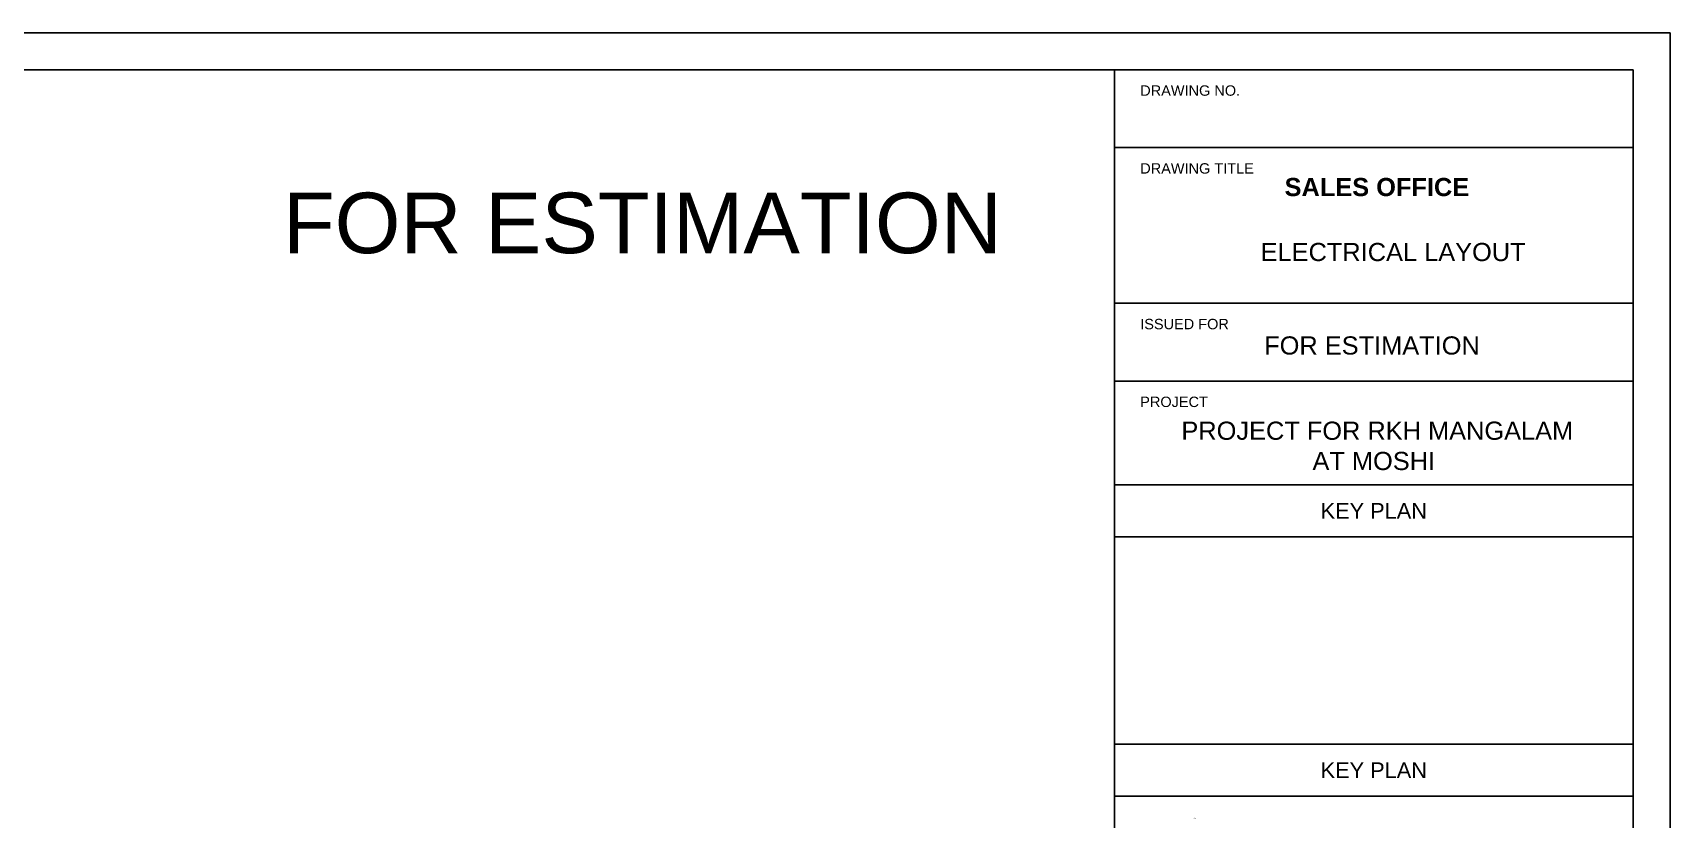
# Model space of a CAD drawing. Header units: metres. Extents: x 494 to 1845, y -666 to 1061.
# Drawn here: x 1537.11 to 1557.11, y 226.28 to 235.88 of the extents above; entities that cross this region are included whole.
import ezdxf
from ezdxf.enums import TextEntityAlignment as Align

# ---------------------------------------------------------------- set-up
doc = ezdxf.new("R2010")
doc.units = ezdxf.units.M
doc.header["$MEASUREMENT"] = 0
doc.linetypes.add('1', pattern=[0])
for name, color, linetype in [('COLUMN', 1, 'Continuous'), ('SHEET', 7, 'Continuous'), ('VDA-TEXT', 250, '1')]:
    doc.layers.add(name, color=color, linetype=linetype)
doc.styles.add('arial', font='arial.ttf', dxfattribs={"height": 0.3})
doc.styles.add('NAME PLATE', font='arial.ttf')
doc.styles.get("Standard").update_dxf_attribs({"font": 'arial.ttf'})

# ---------------------------------------------------------------- blocks, each defined once
blk = doc.blocks.new('zw$2126')
at = {"insert": (0, 7.33), "char_height": 0.6, "width": 3.7955, "attachment_point": 7}
blk.add_mtext('A', dxfattribs=at)
at = {"layer": 'COLUMN', "style": 'arial'}
blk.add_attdef('SA2', text='', height=0.2, dxfattribs=at).set_placement((23.59, 1.82), align=Align.CENTER)
blk = doc.blocks.new('zw$2024')
at = {"layer": 'COLUMN', "color": 2, "lineweight": 30, "xscale": 0.040454025344065, "yscale": 0.040454025344065, "zscale": 0.040454025344065, "rotation": 263.1416268303429}
blk.add_blockref('zw$2126', (0.441, 7.511), dxfattribs=at)
blk = doc.blocks.new('sadfsdf')
at = {"layer": 'SHEET'}
for p, q in [((88.152, 52.411), (88.152, 0.453)), ((88.152, 51.461), (94.488, 51.461)), ((88.152, 49.56), (94.488, 49.56)), ((88.152, 48.609), (94.488, 48.609)), ((88.152, 47.342), (94.488, 47.342)), ((88.152, 46.709), (94.488, 46.709)), ((88.152, 44.174), (94.488, 44.174)), ((88.152, 43.54), (94.488, 43.54))]:
    blk.add_line(p, q, dxfattribs=at)
for points in [[(94.941, 52.864), (94.941, 0), (0, 0), (0, 52.864)], [(94.488, 52.411), (94.488, 0.453), (0.453, 0.453), (0.453, 52.411)]]:
    blk.add_lwpolyline(points, close=True, dxfattribs=at)
at = {"color": 3, "xscale": 0.9052046613064094, "yscale": 0.9052046613064094, "zscale": 0.9052046613064094}
blk.add_blockref('zw$2024', (88.457, 36.514), dxfattribs=at)
at = {"layer": 'SHEET', "style": 'NAME PLATE'}
for s, height, p in [('DRAWING NO.', 0.12673, (88.468, 52.158)), ('DRAWING TITLE', 0.12673, (88.468, 51.207)), ('ISSUED FOR', 0.1267, (88.468, 49.306)), ('PROJECT', 0.1267, (88.468, 48.356))]:
    blk.add_text(s, height=height, dxfattribs=at).set_placement(p, align=Align.MIDDLE_LEFT)
for p in [(91.32, 47.025), (91.32, 43.857)]:
    blk.add_text('KEY PLAN', height=0.1901, dxfattribs=at).set_placement(p, align=Align.MIDDLE_CENTER)
at = {"layer": 'SHEET', "char_height": 0.22178, "width": 5.70279, "attachment_point": 5, "style": 'NAME PLATE'}
for s, insert in [('{\\fArial|b1|i0|c0|p34;SALES OFFICE}', (91.358, 50.978)), (' PROJECT FOR RKH MANGALAM\\PAT MOSHI', (91.32, 47.817))]:
    blk.add_mtext(s, dxfattribs=dict(at, insert=insert))

msp = doc.modelspace()

# ---------------------------------------------------------------- block references
msp.add_blockref('sadfsdf', (1462.167, 183.0184))

# ---------------------------------------------------------------- texts
at = {"layer": 'SHEET', "color": 1, "style": 'NAME PLATE'}
msp.add_text('FOR ESTIMATION', height=0.221775, dxfattribs=at).set_placement((1553.465, 232.0629), align=Align.MIDDLE_CENTER)
at = {"layer": 'SHEET', "insert": (1553.7232, 233.2028), "char_height": 0.221775, "width": 5.702789, "attachment_point": 5, "style": 'NAME PLATE'}
msp.add_mtext('ELECTRICAL LAYOUT', dxfattribs=at)
at = {"layer": 'VDA-TEXT', "color": 1, "style": 'NAME PLATE'}
msp.add_text('FOR ESTIMATION', height=0.739288, dxfattribs=at).set_placement((1544.5552, 233.5596), align=Align.MIDDLE_CENTER)

doc.saveas('drawing.dxf')
